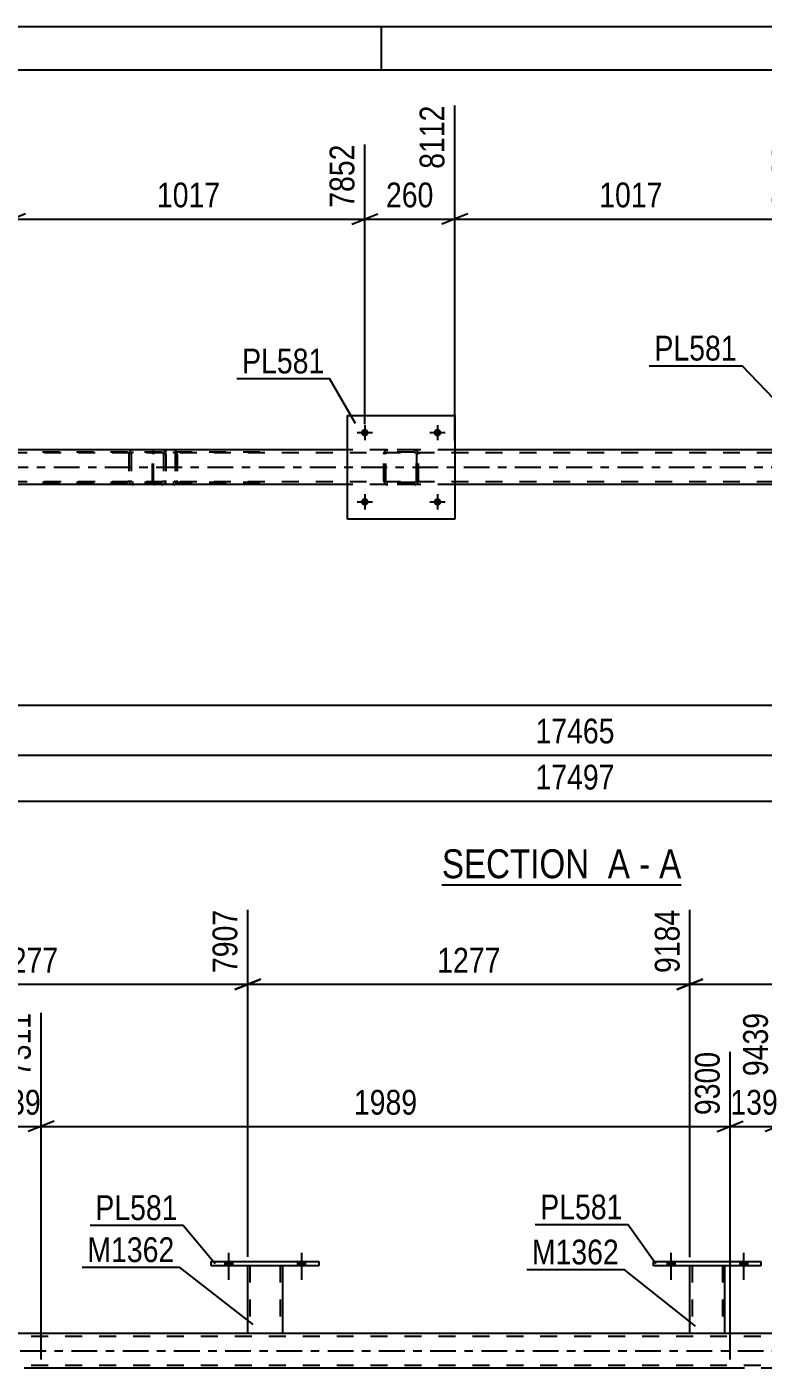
# Model space of a CAD drawing. Header units: millimetres. Extents: x 0 to 841, y 0 to 594.
# Drawn here: x 380 to 465.1, y 439.1 to 594 of the extents above; entities that cross this region are included whole.
import ezdxf

# ---------------------------------------------------------------- set-up
doc = ezdxf.new("R2010")
doc.units = ezdxf.units.MM
doc.linetypes.add('DXK_LINE_DOT2', pattern=[3.9198, 1.9599, -1.9599])
doc.linetypes.add('DXK_LINE_DOT3', pattern=[5.9187, 2.979, -0.9799, 0.9799, -0.9799])
doc.styles.add('Arial Narrow', font='ARIALN.TTF', dxfattribs={"height": 0.2})

# ---------------------------------------------------------------- blocks, each defined once
blk = doc.blocks.new('Unknown-247305129-1135')
at = {"color": 5, "linetype": 'Continuous'}
for p, q in [((841, 594), (0, 594)), ((421, 589), (421, 594)), ((836, 589), (5, 589))]:
    blk.add_line(p, q, dxfattribs=at)
blk = doc.blocks.new('Unknown-247305129-11 - 2424')
at = {"color": 6, "linetype": 'Continuous'}
blk.add_line((427.96, 494.9), (455.61, 494.9), dxfattribs=at)
at = {"color": 0, "linetype": 'Continuous'}
for points in [[(446.07, 495.65), (446.07, 499.15), (427.96, 499.15), (427.96, 495.65)], [(449.68, 495.65), (449.68, 499.15), (447.12, 499.15), (447.12, 495.65)], [(452, 495.65), (452, 499.15), (450.73, 499.15), (450.73, 495.65)], [(455.61, 495.65), (455.61, 499.15), (453.05, 499.15), (453.05, 495.65)]]:
    blk.add_wipeout(points, dxfattribs=at)
at = {"color": 7, "linetype": 'Continuous', "style": 'Arial Narrow'}
for s, p in [('SECTION ', (427.96, 495.65)), ('A', (447.12, 495.65)), ('A', (453.05, 495.65)), ('-', (450.73, 495.65))]:
    blk.add_text(s, height=3.34, dxfattribs=at).set_placement(p)
blk = doc.blocks.new('Part-247305129-2434 - 2424')
at = {"color": 7, "linetype": 'DXK_LINE_DOT2'}
for p, q in [((394.55, 544.82), (394.53, 544.64)), ((394.53, 541.6), (394.53, 544.64)), ((394.61, 544.98), (394.55, 544.82)), ((394.69, 545.08), (394.61, 544.98)), ((394.66, 544.64), (394.67, 544.73)), ((394.66, 541.6), (394.66, 544.64)), ((394.67, 544.73), (394.7, 544.81)), ((394.8, 545.12), (394.69, 545.08)), ((394.7, 544.81), (394.74, 544.86)), ((394.74, 544.86), (394.8, 544.88)), ((406.95, 545.12), (394.8, 545.12)), ((406.95, 544.88), (394.8, 544.88)), ((396.07, 544.88), (396.07, 545.12)), ((397.08, 545.08), (396.89, 545.12)), ((396.89, 544.88), (396.98, 544.86)), ((396.98, 544.86), (397.07, 544.81)), ((397.07, 544.81), (397.12, 544.73)), ((397.12, 544.73), (397.14, 544.64)), ((397.14, 544.64), (397.14, 541.6)), ((397.36, 544.77), (397.35, 544.82)), ((397.39, 544.64), (397.36, 544.77)), ((397.39, 544.64), (397.39, 541.6)), ((394.53, 541.6), (394.55, 541.41)), ((394.55, 541.41), (394.61, 541.26)), ((394.61, 541.26), (394.69, 541.15)), ((394.67, 541.51), (394.66, 541.6)), ((394.7, 541.43), (394.67, 541.51)), ((394.69, 541.15), (394.8, 541.12)), ((394.74, 541.38), (394.7, 541.43)), ((394.8, 541.36), (394.74, 541.38)), ((406.95, 541.36), (394.8, 541.36)), ((406.95, 541.12), (394.8, 541.12)), ((396.07, 541.12), (396.07, 541.36)), ((396.98, 541.38), (396.89, 541.36)), ((396.89, 541.12), (397.08, 541.15)), ((397.07, 541.43), (396.98, 541.38)), ((397.12, 541.51), (397.07, 541.43)), ((397.14, 541.6), (397.12, 541.51)), ((397.35, 541.41), (397.36, 541.46)), ((397.36, 541.46), (397.38, 541.57)), ((397.38, 541.57), (397.39, 541.6))]:
    blk.add_line(p, q, dxfattribs=at)
for centre, start, end in [((396.9, 544.62), 23.8494, 68.8059), ((396.9, 541.61), 291.1941, 336.1506)]:
    blk.add_arc(centre, 0.492, start, end, dxfattribs=at)
blk = doc.blocks.new('Part-247305129-2567 - 2424')
at = {"color": 7, "linetype": 'DXK_LINE_DOT2'}
for p, q in [((744.61, 544.8), (104.95, 544.8)), ((429.45, 545.12), (417.05, 545.12)), ((744.61, 541.44), (104.95, 541.44)), ((429.45, 541.12), (417.05, 541.12))]:
    blk.add_line(p, q, dxfattribs=at)
at = {"color": 2, "linetype": 'Continuous'}
for p, q in [((417.05, 545.12), (378.37, 545.12)), ((468.13, 545.12), (429.45, 545.12)), ((417.05, 541.12), (378.37, 541.12)), ((468.13, 541.12), (429.45, 541.12))]:
    blk.add_line(p, q, dxfattribs=at)
at = {"color": 7, "linetype": 'DXK_LINE_DOT3'}
blk.add_line((104.95, 543.12), (744.61, 543.12), dxfattribs=at)
blk = doc.blocks.new('Part-247305129-2426 - 2424')
at = {"color": 7, "linetype": 'DXK_LINE_DOT2'}
for p, q in [((395.56, 545.12), (380.57, 545.12)), ((395.56, 544.88), (380.57, 544.88)), ((391.84, 544.77), (391.82, 544.64)), ((391.82, 544.64), (391.82, 541.6)), ((391.85, 544.82), (391.84, 544.77)), ((392.07, 544.64), (392.09, 544.73)), ((392.07, 544.64), (392.07, 541.6)), ((392.09, 544.73), (392.15, 544.81)), ((392.33, 545.12), (392.13, 545.08)), ((392.15, 544.81), (392.23, 544.86)), ((392.23, 544.86), (392.33, 544.88)), ((395.76, 545.08), (395.56, 545.12)), ((395.56, 544.88), (395.66, 544.86)), ((395.66, 544.86), (395.74, 544.81)), ((395.74, 544.81), (395.8, 544.73)), ((395.8, 544.73), (395.82, 544.64)), ((395.82, 544.64), (395.82, 541.6)), ((396.04, 544.77), (396.03, 544.82)), ((396.07, 544.64), (396.04, 544.77)), ((396.07, 544.64), (396.07, 541.6)), ((395.56, 541.36), (380.57, 541.36)), ((395.56, 541.12), (380.57, 541.12)), ((391.82, 541.6), (391.82, 541.57)), ((391.82, 541.57), (391.84, 541.46)), ((391.84, 541.46), (391.85, 541.41)), ((392.09, 541.51), (392.07, 541.6)), ((392.15, 541.43), (392.09, 541.51)), ((392.13, 541.15), (392.33, 541.12)), ((392.23, 541.38), (392.15, 541.43)), ((392.33, 541.36), (392.23, 541.38)), ((395.66, 541.38), (395.56, 541.36)), ((395.56, 541.12), (395.76, 541.15)), ((395.74, 541.43), (395.66, 541.38)), ((395.8, 541.51), (395.74, 541.43)), ((395.82, 541.6), (395.8, 541.51)), ((396.03, 541.41), (396.04, 541.46)), ((396.04, 541.46), (396.07, 541.57)), ((396.07, 541.57), (396.07, 541.6))]:
    blk.add_line(p, q, dxfattribs=at)
for centre, start, end in [((392.31, 544.62), 110.7583, 155.68), ((395.58, 544.62), 24.32, 69.2417), ((392.31, 541.62), 204.32, 249.2417), ((395.58, 541.62), 290.7583, 335.68)]:
    blk.add_arc(centre, 0.496, start, end, dxfattribs=at)
blk = doc.blocks.new('Part-247305129-20864 - 2424')
at = {"color": 7, "linetype": 'DXK_LINE_DOT2'}
for p, q in [((421.25, 544.64), (421.28, 544.82)), ((421.28, 544.82), (421.25, 544.64)), ((421.25, 541.6), (421.25, 544.64)), ((421.25, 541.6), (421.25, 544.64)), ((421.49, 544.64), (421.5, 544.73)), ((421.49, 541.6), (421.49, 544.64)), ((421.49, 541.6), (421.49, 544.64)), ((421.5, 544.73), (421.56, 544.81)), ((421.54, 545.08), (421.73, 545.12)), ((421.73, 545.12), (421.54, 545.08)), ((421.56, 544.81), (421.63, 544.86)), ((421.63, 544.86), (421.73, 544.88)), ((424.77, 545.12), (421.73, 545.12)), ((424.77, 544.88), (421.73, 544.88)), ((424.77, 545.12), (424.95, 545.08)), ((424.95, 545.08), (424.77, 545.12)), ((424.77, 544.88), (424.86, 544.86)), ((424.86, 544.86), (424.94, 544.81)), ((424.94, 544.81), (424.99, 544.73)), ((424.99, 544.73), (425.01, 544.64)), ((425.01, 541.6), (425.01, 544.64)), ((425.01, 544.64), (425.01, 541.6)), ((425.21, 544.82), (425.25, 544.64)), ((425.25, 544.64), (425.21, 544.82)), ((425.25, 541.6), (425.25, 544.64)), ((425.25, 541.6), (425.25, 544.64)), ((421.28, 541.41), (421.25, 541.6)), ((421.25, 541.6), (421.28, 541.41)), ((421.5, 541.51), (421.49, 541.6)), ((421.56, 541.43), (421.5, 541.51)), ((421.73, 541.12), (421.54, 541.15)), ((421.54, 541.15), (421.73, 541.12)), ((421.63, 541.38), (421.56, 541.43)), ((421.73, 541.36), (421.63, 541.38)), ((424.77, 541.36), (421.73, 541.36)), ((424.77, 541.12), (421.73, 541.12)), ((424.86, 541.38), (424.77, 541.36)), ((424.95, 541.15), (424.77, 541.12)), ((424.77, 541.12), (424.95, 541.15)), ((424.94, 541.43), (424.86, 541.38)), ((424.99, 541.51), (424.94, 541.43)), ((425.01, 541.6), (424.99, 541.51)), ((425.25, 541.6), (425.21, 541.41)), ((425.21, 541.41), (425.25, 541.6))]:
    blk.add_line(p, q, dxfattribs=at)
at = {"color": 7, "linetype": 'DXK_LINE_DOT3'}
blk.add_line((423.25, 543.12), (423.25, 543.12), dxfattribs=at)
at = {"color": 7, "linetype": 'DXK_LINE_DOT2'}
for centre, start, end in [((421.73, 544.64), 112.5, 157.5), ((421.73, 544.64), 112.5, 157.5), ((424.77, 544.64), 22.5, 67.5), ((424.77, 544.64), 22.5, 67.5), ((421.73, 541.6), 202.5, 247.5), ((421.73, 541.6), 202.5, 247.5), ((424.77, 541.6), 292.5, 337.5), ((424.77, 541.6), 292.5, 337.5)]:
    blk.add_arc(centre, 0.48, start, end, dxfattribs=at)
blk = doc.blocks.new('Part-247305129-20865 - 2424')
at = {"color": 2, "linetype": 'Continuous'}
for p, q in [((417.05, 537.12), (417.05, 549.12)), ((417.05, 549.12), (429.45, 549.12)), ((429.45, 549.12), (429.45, 537.12)), ((429.45, 537.12), (417.05, 537.12))]:
    blk.add_line(p, q, dxfattribs=at)
blk = doc.blocks.new('Bolt-247305129-20891 - 2424')
at = {"linetype": 'Continuous'}
for points in [[(419.49, 539.12, -1), (418.61, 539.12, -1)], [(427.89, 539.12, -1), (427.01, 539.12, -1)]]:
    blk.add_hatch(color=1, dxfattribs=at).paths.add_polyline_path(points)
at = {"color": 1, "linetype": 'Continuous'}
for p, q in [((419.05, 540), (419.05, 538.24)), ((427.45, 540), (427.45, 538.24)), ((418.17, 539.12), (419.93, 539.12)), ((426.57, 539.12), (428.33, 539.12))]:
    blk.add_line(p, q, dxfattribs=at)
blk = doc.blocks.new('Bolt-247305129-20892 - 2424')
at = {"linetype": 'Continuous'}
for points in [[(419.49, 547.12, -1), (418.61, 547.12, -1)], [(427.89, 547.12, -1), (427.01, 547.12, -1)]]:
    blk.add_hatch(color=1, dxfattribs=at).paths.add_polyline_path(points)
at = {"color": 1, "linetype": 'Continuous'}
for p, q in [((418.17, 547.12), (419.93, 547.12)), ((419.05, 548), (419.05, 546.24)), ((426.57, 547.12), (428.33, 547.12)), ((427.45, 548), (427.45, 546.24))]:
    blk.add_line(p, q, dxfattribs=at)
blk = doc.blocks.new('Part-247305129-21261 - 3072')
at = {"color": 7, "linetype": 'DXK_LINE_DOT2'}
for p, q in [((405.53, 450.9), (409.53, 450.9)), ((405.53, 450.89), (405.53, 450.9)), ((405.53, 450.9), (405.53, 450.89)), ((405.77, 450.9), (405.77, 443.05)), ((409.29, 450.9), (409.29, 443.05)), ((409.53, 450.9), (409.53, 450.89)), ((409.53, 450.89), (409.53, 450.9)), ((409.27, 443.05), (409.29, 443.05))]:
    blk.add_line(p, q, dxfattribs=at)
at = {"color": 2, "linetype": 'Continuous'}
for p, q in [((405.53, 443.05), (405.53, 450.89)), ((409.53, 450.89), (409.53, 443.05)), ((409.5, 443.05), (405.53, 443.05)), ((409.53, 443.05), (409.5, 443.05))]:
    blk.add_line(p, q, dxfattribs=at)
blk = doc.blocks.new('Part-247305129-3125 - 3072')
at = {"color": 7, "linetype": 'DXK_LINE_DOT2'}
for p, q in [((743.11, 442.73), (89.24, 442.73)), ((409.53, 443.05), (405.53, 443.05)), ((460.61, 443.05), (456.61, 443.05)), ((743.11, 439.37), (89.24, 439.37)), ((381.68, 439.05), (376.1, 439.05)), ((466.81, 439.05), (461.24, 439.05))]:
    blk.add_line(p, q, dxfattribs=at)
at = {"color": 2, "linetype": 'Continuous'}
for p, q in [((405.53, 443.05), (356.46, 443.05)), ((456.61, 443.05), (409.53, 443.05)), ((507.69, 443.05), (460.61, 443.05)), ((461.24, 439.05), (381.68, 439.05))]:
    blk.add_line(p, q, dxfattribs=at)
at = {"color": 7, "linetype": 'DXK_LINE_DOT3'}
blk.add_line((89.24, 441.05), (743.11, 441.05), dxfattribs=at)
blk = doc.blocks.new('Bolt-247305129-21288 - 3072')
at = {"linetype": 'Continuous'}
for points in [[(402.89, 450.89), (403.77, 450.89), (403.77, 451.37), (402.89, 451.37)], [(411.29, 450.89), (412.17, 450.89), (412.17, 451.37), (411.29, 451.37)]]:
    blk.add_hatch(color=1, dxfattribs=at).paths.add_polyline_path(points)
at = {"color": 1, "linetype": 'Continuous'}
for p, q in [((402.89, 451.37), (402.89, 450.89)), ((403.33, 452.37), (403.33, 449.25)), ((403.77, 451.37), (403.77, 450.89)), ((411.29, 451.37), (411.29, 450.89)), ((411.73, 452.37), (411.73, 449.25)), ((412.17, 451.37), (412.17, 450.89))]:
    blk.add_line(p, q, dxfattribs=at)
blk = doc.blocks.new('Part-247305129-21262 - 3072')
at = {"color": 2, "linetype": 'Continuous'}
for p, q in [((401.33, 450.89), (401.33, 451.37)), ((401.33, 451.37), (413.73, 451.37)), ((413.73, 450.89), (401.33, 450.89)), ((413.73, 451.37), (413.73, 450.89))]:
    blk.add_line(p, q, dxfattribs=at)
blk = doc.blocks.new('Part-247305129-21263 - 3072')
at = {"color": 7, "linetype": 'DXK_LINE_DOT2'}
for p, q in [((456.61, 450.9), (460.61, 450.9)), ((456.61, 450.89), (456.61, 450.9)), ((456.61, 450.9), (456.61, 450.89)), ((456.85, 450.9), (456.85, 443.05)), ((460.37, 450.9), (460.37, 443.05)), ((460.61, 450.9), (460.61, 450.89)), ((460.61, 450.89), (460.61, 450.9)), ((460.36, 443.05), (460.37, 443.05))]:
    blk.add_line(p, q, dxfattribs=at)
at = {"color": 2, "linetype": 'Continuous'}
for p, q in [((456.61, 443.05), (456.61, 450.89)), ((460.61, 450.89), (460.61, 443.05)), ((460.58, 443.05), (456.61, 443.05)), ((460.61, 443.05), (460.58, 443.05))]:
    blk.add_line(p, q, dxfattribs=at)
blk = doc.blocks.new('Part-247305129-21264 - 3072')
at = {"color": 2, "linetype": 'Continuous'}
for p, q in [((452.41, 450.89), (452.41, 451.37)), ((452.41, 451.37), (464.81, 451.37)), ((464.81, 450.89), (452.41, 450.89)), ((464.81, 451.37), (464.81, 450.89))]:
    blk.add_line(p, q, dxfattribs=at)
blk = doc.blocks.new('Bolt-247305129-21289 - 3072')
at = {"linetype": 'Continuous'}
for points in [[(402.89, 450.89), (403.77, 450.89), (403.77, 451.37), (402.89, 451.37)], [(411.29, 450.89), (412.17, 450.89), (412.17, 451.37), (411.29, 451.37)]]:
    blk.add_hatch(color=1, dxfattribs=at).paths.add_polyline_path(points)
at = {"color": 1, "linetype": 'Continuous'}
for p, q in [((402.89, 451.37), (402.89, 450.89)), ((403.33, 452.37), (403.33, 449.25)), ((403.77, 451.37), (403.77, 450.89)), ((411.29, 451.37), (411.29, 450.89)), ((411.73, 452.37), (411.73, 449.25)), ((412.17, 451.37), (412.17, 450.89))]:
    blk.add_line(p, q, dxfattribs=at)
blk = doc.blocks.new('Bolt-247305129-21290 - 3072')
at = {"linetype": 'Continuous'}
for points in [[(453.97, 450.89), (454.85, 450.89), (454.85, 451.37), (453.97, 451.37)], [(462.37, 450.89), (463.25, 450.89), (463.25, 451.37), (462.37, 451.37)]]:
    blk.add_hatch(color=1, dxfattribs=at).paths.add_polyline_path(points)
at = {"color": 1, "linetype": 'Continuous'}
for p, q in [((453.97, 451.37), (453.97, 450.89)), ((454.41, 452.37), (454.41, 449.25)), ((454.85, 451.37), (454.85, 450.89)), ((462.37, 451.37), (462.37, 450.89)), ((462.81, 452.37), (462.81, 449.25)), ((463.25, 451.37), (463.25, 450.89))]:
    blk.add_line(p, q, dxfattribs=at)
blk = doc.blocks.new('Bolt-247305129-21291 - 3072')
at = {"linetype": 'Continuous'}
for points in [[(453.97, 450.89), (454.85, 450.89), (454.85, 451.37), (453.97, 451.37)], [(462.37, 450.89), (463.25, 450.89), (463.25, 451.37), (462.37, 451.37)]]:
    blk.add_hatch(color=1, dxfattribs=at).paths.add_polyline_path(points)
at = {"color": 1, "linetype": 'Continuous'}
for p, q in [((453.97, 451.37), (453.97, 450.89)), ((454.41, 452.37), (454.41, 449.25)), ((454.85, 451.37), (454.85, 450.89)), ((462.37, 451.37), (462.37, 450.89)), ((462.81, 452.37), (462.81, 449.25)), ((463.25, 451.37), (463.25, 450.89))]:
    blk.add_line(p, q, dxfattribs=at)
blk = doc.blocks.new('StraightDimension-247305129-15022 - 2424')
at = {"color": 7, "linetype": 'Continuous'}
blk.add_line((220.54, 515.64), (781.73, 515.64), dxfattribs=at)
blk = doc.blocks.new('StraightDimension-247305129-34218 - 2424')
at = {"color": 7, "linetype": 'Continuous'}
for p, q in [((429.45, 546.12), (429.45, 584.92)), ((419.05, 548.12), (419.05, 580.42)), ((417.55, 571.2), (420.55, 572.4)), ((419.05, 571.8), (429.45, 571.8)), ((430.95, 572.4), (427.95, 571.2))]:
    blk.add_line(p, q, dxfattribs=at)
at = {"color": 0}
blk.add_wipeout([(427.59, 572.55), (427.59, 576.75), (420.9, 576.75), (420.9, 572.55)], dxfattribs=at)
at = {"color": 3, "style": 'Arial Narrow'}
blk.add_text('260', height=2.863, dxfattribs=at).set_placement((421.5, 573.15))
at = {"color": 0, "linetype": 'Continuous'}
blk.add_wipeout([(428.85, 585.52), (424.65, 585.52), (424.65, 577), (428.85, 577)], dxfattribs=at)
at = {"color": 3, "linetype": 'Continuous', "style": 'Arial Narrow'}
blk.add_text('8112', height=2.863, rotation=90.0002, dxfattribs=at).set_placement((428.25, 577.6))
blk = doc.blocks.new('StraightDimension-247305129-2763 - 2424')
at = {"color": 7, "linetype": 'Continuous'}
blk.add_line((104.95, 509.87), (781.73, 509.87), dxfattribs=at)
at = {"color": 0}
blk.add_wipeout([(448.51, 510.62), (448.51, 514.82), (438.17, 514.82), (438.17, 510.62)], dxfattribs=at)
at = {"color": 3, "style": 'Arial Narrow'}
blk.add_text('17465', height=2.863, dxfattribs=at).set_placement((438.77, 511.22))
blk = doc.blocks.new('StraightDimension-247305129-2825 - 2424')
at = {"color": 7, "linetype": 'Continuous'}
blk.add_line((104.31, 504.55), (782.37, 504.55), dxfattribs=at)
at = {"color": 0}
blk.add_wipeout([(448.51, 505.3), (448.51, 509.5), (438.17, 509.5), (438.17, 505.3)], dxfattribs=at)
at = {"color": 3, "style": 'Arial Narrow'}
blk.add_text('17497', height=2.863, dxfattribs=at).set_placement((438.77, 505.9))
blk = doc.blocks.new('StraightDimension-247305129-34217 - 2424')
at = {"color": 7, "linetype": 'Continuous'}
for p, q in [((429.45, 546.12), (429.45, 584.92)), ((470.13, 548.12), (470.13, 580.42)), ((430.95, 572.4), (427.95, 571.2)), ((429.45, 571.8), (470.13, 571.8)), ((468.63, 571.2), (471.63, 572.4))]:
    blk.add_line(p, q, dxfattribs=at)
at = {"color": 0, "linetype": 'Continuous'}
blk.add_wipeout([(469.53, 581.02), (465.33, 581.02), (465.33, 572.5), (469.53, 572.5)], dxfattribs=at)
at = {"color": 0}
blk.add_wipeout([(454.04, 572.55), (454.04, 576.75), (445.53, 576.75), (445.53, 572.55)], dxfattribs=at)
at = {"color": 3, "linetype": 'Continuous', "style": 'Arial Narrow'}
blk.add_text('9129', height=2.863, rotation=90.0002, dxfattribs=at).set_placement((468.93, 573.1))
at = {"color": 3, "style": 'Arial Narrow'}
blk.add_text('1017', height=2.863, dxfattribs=at).set_placement((446.13, 573.15))
blk = doc.blocks.new('StraightDimension-247305129-34219 - 2424')
at = {"color": 7, "linetype": 'Continuous'}
for p, q in [((378.37, 546.12), (378.37, 584.92)), ((419.05, 548.12), (419.05, 580.42)), ((379.87, 572.4), (376.87, 571.2)), ((378.37, 571.8), (419.05, 571.8)), ((417.55, 571.2), (420.55, 572.4))]:
    blk.add_line(p, q, dxfattribs=at)
at = {"color": 0, "linetype": 'Continuous'}
blk.add_wipeout([(418.45, 581.02), (414.25, 581.02), (414.25, 572.5), (418.45, 572.5)], dxfattribs=at)
at = {"color": 0}
blk.add_wipeout([(402.96, 572.55), (402.96, 576.75), (394.45, 576.75), (394.45, 572.55)], dxfattribs=at)
at = {"color": 3, "linetype": 'Continuous', "style": 'Arial Narrow'}
blk.add_text('7852', height=2.863, rotation=90.0002, dxfattribs=at).set_placement((417.85, 573.1))
at = {"color": 3, "style": 'Arial Narrow'}
blk.add_text('1017', height=2.863, dxfattribs=at).set_placement((395.05, 573.15))
blk = doc.blocks.new('StraightDimension-247305129-15088 - 3072')
at = {"color": 7, "linetype": 'Continuous'}
for p, q in [((381.68, 440.05), (381.68, 480.11)), ((376.1, 440.05), (376.1, 475.61)), ((374.6, 466.39), (377.6, 467.59)), ((376.1, 466.99), (381.68, 466.99)), ((383.18, 467.59), (380.18, 466.39))]:
    blk.add_line(p, q, dxfattribs=at)
at = {"color": 0}
blk.add_wipeout([(382.23, 467.74), (382.23, 471.94), (375.55, 471.94), (375.55, 467.74)], dxfattribs=at)
at = {"color": 3, "style": 'Arial Narrow'}
blk.add_text('139', height=2.863, dxfattribs=at).set_placement((376.15, 468.34))
at = {"color": 0, "linetype": 'Continuous'}
blk.add_wipeout([(381.08, 480.71), (376.88, 480.71), (376.88, 472.19), (381.08, 472.19)], dxfattribs=at)
at = {"color": 3, "linetype": 'Continuous', "style": 'Arial Narrow'}
blk.add_text('7311', height=2.863, rotation=90.0002, dxfattribs=at).set_placement((380.48, 472.79))
blk = doc.blocks.new('StraightDimension-247305129-15086 - 3072')
at = {"color": 7, "linetype": 'Continuous'}
for p, q in [((466.81, 440.05), (466.81, 480.11)), ((461.24, 440.05), (461.24, 475.61)), ((459.74, 466.39), (462.74, 467.59)), ((461.24, 466.99), (466.81, 466.99)), ((468.31, 467.59), (465.31, 466.39))]:
    blk.add_line(p, q, dxfattribs=at)
at = {"color": 0}
blk.add_wipeout([(467.37, 467.74), (467.37, 471.94), (460.68, 471.94), (460.68, 467.74)], dxfattribs=at)
at = {"color": 3, "style": 'Arial Narrow'}
blk.add_text('139', height=2.863, dxfattribs=at).set_placement((461.28, 468.34))
at = {"color": 0, "linetype": 'Continuous'}
blk.add_wipeout([(466.21, 480.71), (462.01, 480.71), (462.01, 472.19), (466.21, 472.19)], dxfattribs=at)
at = {"color": 3, "linetype": 'Continuous', "style": 'Arial Narrow'}
blk.add_text('9439', height=2.863, rotation=90.0002, dxfattribs=at).set_placement((465.61, 472.79))
blk = doc.blocks.new('StraightDimension-247305129-35947 - 3072')
at = {"color": 7, "linetype": 'Continuous'}
for p, q in [((405.53, 451.9), (405.53, 492.01)), ((456.61, 451.89), (456.61, 492.01)), ((407.03, 484), (404.03, 482.8)), ((455.11, 482.8), (458.11, 484)), ((405.53, 483.4), (456.61, 483.4))]:
    blk.add_line(p, q, dxfattribs=at)
at = {"color": 0, "linetype": 'Continuous'}
blk.add_wipeout([(456.01, 492.61), (451.81, 492.61), (451.81, 484.1), (456.01, 484.1)], dxfattribs=at)
at = {"color": 0}
blk.add_wipeout([(435.33, 484.15), (435.33, 488.35), (426.82, 488.35), (426.82, 484.15)], dxfattribs=at)
at = {"color": 3, "linetype": 'Continuous', "style": 'Arial Narrow'}
blk.add_text('9184', height=2.863, rotation=90.0002, dxfattribs=at).set_placement((455.41, 484.7))
at = {"color": 3, "style": 'Arial Narrow'}
blk.add_text('1277', height=2.863, dxfattribs=at).set_placement((427.42, 484.75))
blk = doc.blocks.new('StraightDimension-247305129-15087 - 3072')
at = {"color": 7, "linetype": 'Continuous'}
for p, q in [((381.68, 440.05), (381.68, 480.11)), ((461.24, 440.05), (461.24, 475.61)), ((383.18, 467.59), (380.18, 466.39)), ((381.68, 466.99), (461.24, 466.99)), ((459.74, 466.39), (462.74, 467.59))]:
    blk.add_line(p, q, dxfattribs=at)
at = {"color": 0, "linetype": 'Continuous'}
blk.add_wipeout([(460.64, 476.21), (456.44, 476.21), (456.44, 467.69), (460.64, 467.69)], dxfattribs=at)
at = {"color": 0}
blk.add_wipeout([(425.71, 467.74), (425.71, 471.94), (417.2, 471.94), (417.2, 467.74)], dxfattribs=at)
at = {"color": 3, "linetype": 'Continuous', "style": 'Arial Narrow'}
blk.add_text('9300', height=2.863, rotation=90.0002, dxfattribs=at).set_placement((460.04, 468.29))
at = {"color": 3, "style": 'Arial Narrow'}
blk.add_text('1989', height=2.863, dxfattribs=at).set_placement((417.8, 468.34))
blk = doc.blocks.new('StraightDimension-247305129-35946 - 3072')
at = {"color": 7, "linetype": 'Continuous'}
for p, q in [((507.69, 451.9), (507.69, 493.84)), ((456.61, 451.89), (456.61, 492.01)), ((458.11, 484), (455.11, 482.8)), ((506.19, 482.8), (509.19, 484)), ((456.61, 483.4), (507.69, 483.4))]:
    blk.add_line(p, q, dxfattribs=at)
at = {"color": 0, "linetype": 'Continuous'}
blk.add_wipeout([(507.09, 494.44), (502.89, 494.44), (502.89, 484.1), (507.09, 484.1)], dxfattribs=at)
at = {"color": 0}
blk.add_wipeout([(486.41, 484.15), (486.41, 488.35), (477.9, 488.35), (477.9, 484.15)], dxfattribs=at)
at = {"color": 3, "linetype": 'Continuous', "style": 'Arial Narrow'}
blk.add_text('10461', height=2.863, rotation=90.0002, dxfattribs=at).set_placement((506.49, 484.7))
at = {"color": 3, "style": 'Arial Narrow'}
blk.add_text('1277', height=2.863, dxfattribs=at).set_placement((478.5, 484.75))
blk = doc.blocks.new('StraightDimension-247305129-35948 - 3072')
at = {"color": 7, "linetype": 'Continuous'}
for p, q in [((354.45, 451.89), (354.45, 492.01)), ((405.53, 451.9), (405.53, 492.01)), ((355.95, 484), (352.95, 482.8)), ((404.03, 482.8), (407.03, 484)), ((354.45, 483.4), (405.53, 483.4))]:
    blk.add_line(p, q, dxfattribs=at)
at = {"color": 0, "linetype": 'Continuous'}
blk.add_wipeout([(404.93, 492.61), (400.73, 492.61), (400.73, 484.1), (404.93, 484.1)], dxfattribs=at)
at = {"color": 0}
blk.add_wipeout([(384.25, 484.15), (384.25, 488.35), (375.74, 488.35), (375.74, 484.15)], dxfattribs=at)
at = {"color": 3, "linetype": 'Continuous', "style": 'Arial Narrow'}
blk.add_text('7907', height=2.863, rotation=90.0002, dxfattribs=at).set_placement((404.33, 484.7))
at = {"color": 3, "style": 'Arial Narrow'}
blk.add_text('1277', height=2.863, dxfattribs=at).set_placement((376.34, 484.75))
blk = doc.blocks.new('Mark-247305129-35057 - 2424')
at = {"color": 0}
blk.add_wipeout([(414.39, 553.96), (414.39, 556.96), (404.89, 556.96), (404.89, 553.96)], dxfattribs=at)
blk.add_wipeout([(414.39, 553.96), (414.39, 556.96), (404.89, 556.96), (404.89, 553.96)], dxfattribs=at)
at = {"color": 30, "linetype": 'Continuous'}
for p in [(404.29, 553.36), (417.99, 548.17)]:
    blk.add_line(p, (414.99, 553.36), dxfattribs=at)
at = {"color": 3, "style": 'Arial Narrow'}
blk.add_text('PL581', height=2.863, dxfattribs=at).set_placement((404.89, 553.96))
blk = doc.blocks.new('Mark-247305129-35060 - 2424')
at = {"color": 0}
blk.add_wipeout([(462.02, 555.45), (462.02, 558.45), (452.51, 558.45), (452.51, 555.45)], dxfattribs=at)
blk.add_wipeout([(462.02, 555.45), (462.02, 558.45), (452.51, 558.45), (452.51, 555.45)], dxfattribs=at)
at = {"color": 30, "linetype": 'Continuous'}
for p in [(451.91, 554.85), (468.13, 549.12)]:
    blk.add_line(p, (462.62, 554.85), dxfattribs=at)
at = {"color": 3, "style": 'Arial Narrow'}
blk.add_text('PL581', height=2.863, dxfattribs=at).set_placement((452.51, 555.45))
blk = doc.blocks.new('Mark-247305129-36150 - 3072')
at = {"color": 0}
blk.add_wipeout([(397.07, 451.31), (397.07, 454.31), (387.02, 454.31), (387.02, 451.31)], dxfattribs=at)
blk.add_wipeout([(397.07, 451.31), (397.07, 454.31), (387.02, 454.31), (387.02, 451.31)], dxfattribs=at)
at = {"color": 30, "linetype": 'Continuous'}
for p in [(386.42, 450.71), (406.15, 444.08)]:
    blk.add_line(p, (397.67, 450.71), dxfattribs=at)
at = {"color": 3, "style": 'Arial Narrow'}
blk.add_text('M1362', height=2.863, dxfattribs=at).set_placement((387.02, 451.31))
blk = doc.blocks.new('Mark-247305129-36153 - 3072')
at = {"color": 0}
blk.add_wipeout([(397.44, 456.16), (397.44, 459.16), (387.94, 459.16), (387.94, 456.16)], dxfattribs=at)
blk.add_wipeout([(397.44, 456.16), (397.44, 459.16), (387.94, 459.16), (387.94, 456.16)], dxfattribs=at)
at = {"color": 30, "linetype": 'Continuous'}
for p in [(387.34, 455.56), (401.77, 451.11)]:
    blk.add_line(p, (398.04, 455.56), dxfattribs=at)
at = {"color": 3, "style": 'Arial Narrow'}
blk.add_text('PL581', height=2.863, dxfattribs=at).set_placement((387.94, 456.16))
blk = doc.blocks.new('Mark-247305129-36156 - 3072')
at = {"color": 0}
blk.add_wipeout([(448.4, 451.04), (448.4, 454.04), (438.35, 454.04), (438.35, 451.04)], dxfattribs=at)
blk.add_wipeout([(448.4, 451.04), (448.4, 454.04), (438.35, 454.04), (438.35, 451.04)], dxfattribs=at)
at = {"color": 30, "linetype": 'Continuous'}
for p in [(437.75, 450.44), (457.24, 443.91)]:
    blk.add_line(p, (449, 450.44), dxfattribs=at)
at = {"color": 3, "style": 'Arial Narrow'}
blk.add_text('M1362', height=2.863, dxfattribs=at).set_placement((438.35, 451.04))
blk = doc.blocks.new('Mark-247305129-36159 - 3072')
at = {"color": 0}
blk.add_wipeout([(448.82, 456.25), (448.82, 459.25), (439.32, 459.25), (439.32, 456.25)], dxfattribs=at)
blk.add_wipeout([(448.82, 456.25), (448.82, 459.25), (439.32, 459.25), (439.32, 456.25)], dxfattribs=at)
at = {"color": 30, "linetype": 'Continuous'}
for p in [(438.72, 455.65), (452.68, 451.11)]:
    blk.add_line(p, (449.42, 455.65), dxfattribs=at)
at = {"color": 3, "style": 'Arial Narrow'}
blk.add_text('PL581', height=2.863, dxfattribs=at).set_placement((439.32, 456.25))

msp = doc.modelspace()

# ---------------------------------------------------------------- block references
for name in ['Unknown-247305129-1135', 'Part-247305129-20865 - 2424', 'Part-247305129-2567 - 2424', 'Bolt-247305129-20892 - 2424', 'Part-247305129-2426 - 2424', 'Part-247305129-2434 - 2424', 'Part-247305129-20864 - 2424', 'Bolt-247305129-20891 - 2424', 'Part-247305129-21262 - 3072', 'Bolt-247305129-21288 - 3072', 'Bolt-247305129-21289 - 3072', 'Part-247305129-21261 - 3072', 'Part-247305129-21264 - 3072', 'Bolt-247305129-21290 - 3072', 'Bolt-247305129-21291 - 3072', 'Part-247305129-21263 - 3072', 'Part-247305129-3125 - 3072']:
    msp.add_blockref(name, (0, 0))

# ---------------------------------------------------------------- next in the draw order: block references
for name in ['StraightDimension-247305129-34218 - 2424', 'StraightDimension-247305129-15022 - 2424', 'Unknown-247305129-11 - 2424', 'StraightDimension-247305129-35947 - 3072', 'StraightDimension-247305129-15088 - 3072', 'StraightDimension-247305129-15086 - 3072']:
    msp.add_blockref(name, (0, 0))

# ---------------------------------------------------------------- next in the draw order: block references
for name in ['StraightDimension-247305129-34219 - 2424', 'StraightDimension-247305129-34217 - 2424', 'StraightDimension-247305129-2763 - 2424', 'StraightDimension-247305129-15087 - 3072']:
    msp.add_blockref(name, (0, 0))

# ---------------------------------------------------------------- next in the draw order: block references
for name in ['Mark-247305129-35060 - 2424', 'Mark-247305129-35057 - 2424', 'StraightDimension-247305129-2825 - 2424', 'StraightDimension-247305129-35946 - 3072', 'StraightDimension-247305129-35948 - 3072']:
    msp.add_blockref(name, (0, 0))

# ---------------------------------------------------------------- next in the draw order: block references
for name in ['Mark-247305129-36150 - 3072', 'Mark-247305129-36156 - 3072']:
    msp.add_blockref(name, (0, 0))

# ---------------------------------------------------------------- next in the draw order: block references
for name in ['Mark-247305129-36153 - 3072', 'Mark-247305129-36159 - 3072']:
    msp.add_blockref(name, (0, 0))

doc.saveas('drawing.dxf')
